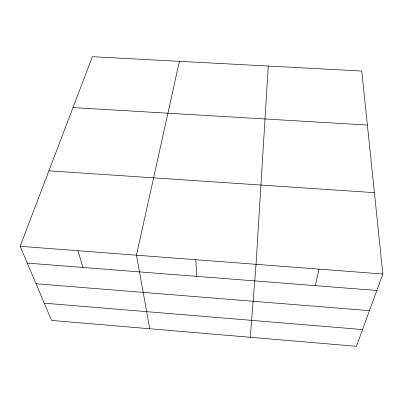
<?xml version="1.0" encoding="UTF-8"?>
<svg xmlns="http://www.w3.org/2000/svg" width="403" height="403" viewBox="0 0 403 403"><rect width="100%" height="100%" fill="white"/><g stroke="black" fill="none" stroke-linecap="round" stroke-linejoin="round"><path stroke-width="0.6" d="M268.262 66.052L256.046 264.323L250.303 337.291M315.353 285.656L318.985 269.128M179.411 61.327L136.456 255.195L149.77 328.752M382.85 274L356.408 346.298L51.569 320.415L20.15 246.314L92.373 56.702L361.773 71.024L382.85 274L20.15 246.314M72.993 107.581L367.38 125.046M48.904 170.822L374.402 192.649M27.268 263.104L376.825 290.467M36.028 283.757L369.445 310.658M44.254 303.167L362.534 329.558M77.9 250.721L82.998 267.466M195.828 259.723L196.719 276.372"/></g></svg>
